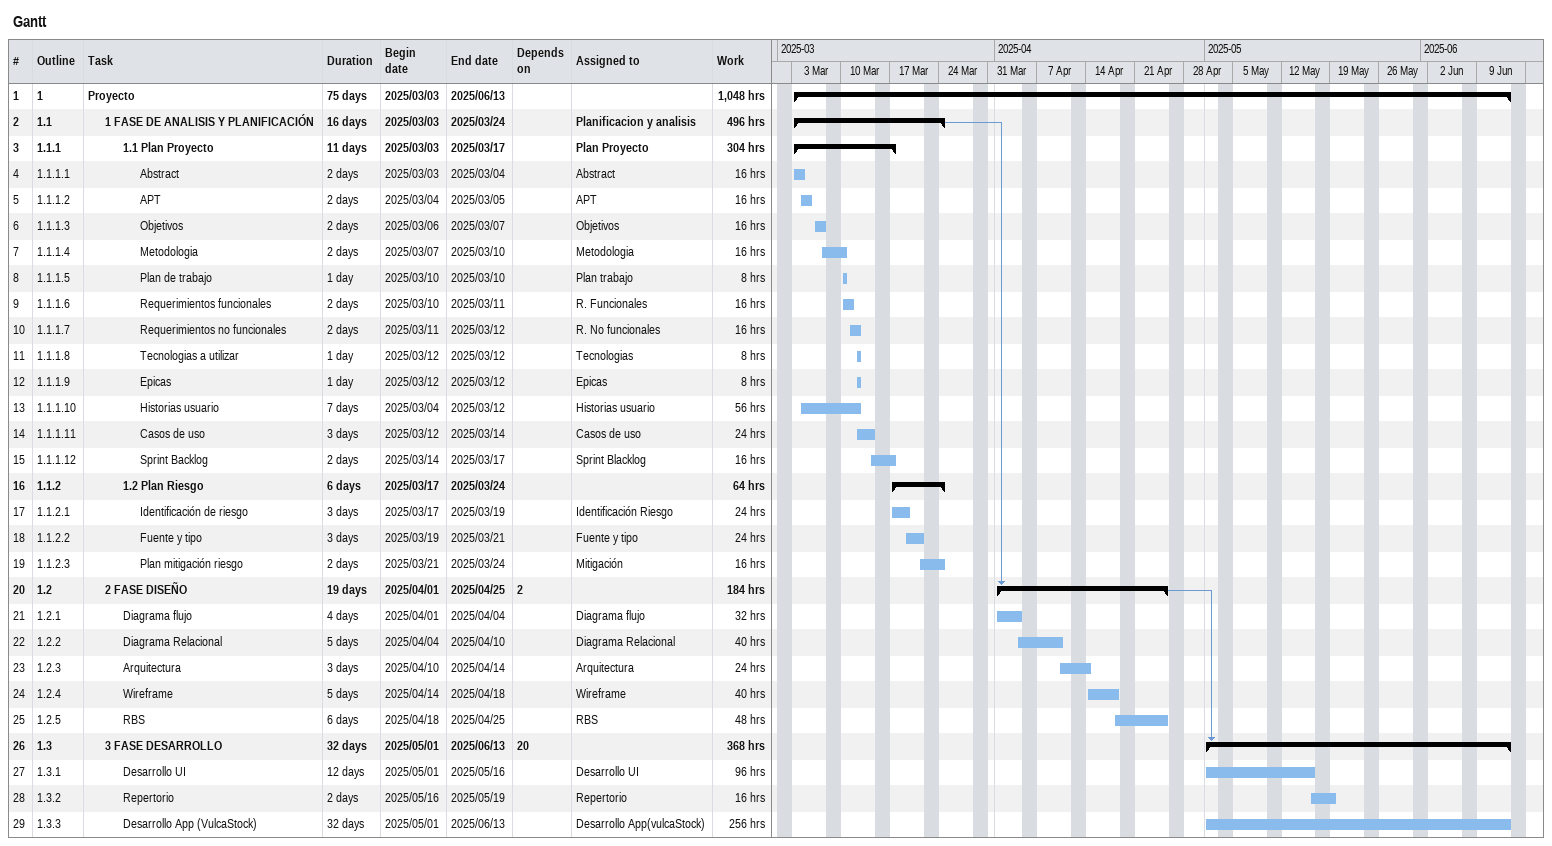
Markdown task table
Gantt

| ID | WBS | Task | Duration | Start | Finish | Predecessors | Resources | Work (h) |
|---|---|---|---|---|---|---|---|---|
| 1 | 1 | **Proyecto** | 75d | 2025-03-03 | 2025-06-13 |  |  | 1048 |
| 2 | 1.1 | **1 FASE DE ANALISIS Y PLANIFICACIÓN** | 16d | 2025-03-03 | 2025-03-24 |  | Planificacion y analisis | 496 |
| 3 | 1.1.1 | **1.1 Plan Proyecto** | 11d | 2025-03-03 | 2025-03-17 |  | Plan Proyecto | 304 |
| 4 | 1.1.1.1 | Abstract | 2d | 2025-03-03 | 2025-03-04 |  | Abstract | 16 |
| 5 | 1.1.1.2 | APT | 2d | 2025-03-04 | 2025-03-05 |  | APT | 16 |
| 6 | 1.1.1.3 | Objetivos | 2d | 2025-03-06 | 2025-03-07 |  | Objetivos | 16 |
| 7 | 1.1.1.4 | Metodologia | 2d | 2025-03-07 | 2025-03-10 |  | Metodologia | 16 |
| 8 | 1.1.1.5 | Plan de trabajo | 1d | 2025-03-10 | 2025-03-10 |  | Plan trabajo | 8 |
| 9 | 1.1.1.6 | Requerimientos funcionales | 2d | 2025-03-10 | 2025-03-11 |  | R. Funcionales | 16 |
| 10 | 1.1.1.7 | Requerimientos no funcionales | 2d | 2025-03-11 | 2025-03-12 |  | R. No funcionales | 16 |
| 11 | 1.1.1.8 | Tecnologias a utilizar | 1d | 2025-03-12 | 2025-03-12 |  | Tecnologias | 8 |
| 12 | 1.1.1.9 | Epicas | 1d | 2025-03-12 | 2025-03-12 |  | Epicas | 8 |
| 13 | 1.1.1.10 | Historias usuario | 7d | 2025-03-04 | 2025-03-12 |  | Historias usuario | 56 |
| 14 | 1.1.1.11 | Casos de uso | 3d | 2025-03-12 | 2025-03-14 |  | Casos de uso | 24 |
| 15 | 1.1.1.12 | Sprint Backlog | 2d | 2025-03-14 | 2025-03-17 |  | Sprint Blacklog | 16 |
| 16 | 1.1.2 | **1.2 Plan Riesgo** | 6d | 2025-03-17 | 2025-03-24 |  |  | 64 |
| 17 | 1.1.2.1 | Identificación de riesgo | 3d | 2025-03-17 | 2025-03-19 |  | Identificación Riesgo | 24 |
| 18 | 1.1.2.2 | Fuente y tipo | 3d | 2025-03-19 | 2025-03-21 |  | Fuente y tipo | 24 |
| 19 | 1.1.2.3 | Plan mitigación riesgo | 2d | 2025-03-21 | 2025-03-24 |  | Mitigación | 16 |
| 20 | 1.2 | **2 FASE DISEÑO** | 19d | 2025-04-01 | 2025-04-25 | 2 |  | 184 |
| 21 | 1.2.1 | Diagrama flujo | 4d | 2025-04-01 | 2025-04-04 |  | Diagrama flujo | 32 |
| 22 | 1.2.2 | Diagrama Relacional | 5d | 2025-04-04 | 2025-04-10 |  | Diagrama Relacional | 40 |
| 23 | 1.2.3 | Arquitectura | 3d | 2025-04-10 | 2025-04-14 |  | Arquitectura | 24 |
| 24 | 1.2.4 | Wireframe | 5d | 2025-04-14 | 2025-04-18 |  | Wireframe | 40 |
| 25 | 1.2.5 | RBS | 6d | 2025-04-18 | 2025-04-25 |  | RBS | 48 |
| 26 | 1.3 | **3 FASE DESARROLLO** | 32d | 2025-05-01 | 2025-06-13 | 20 |  | 368 |
| 27 | 1.3.1 | Desarrollo UI | 12d | 2025-05-01 | 2025-05-16 |  | Desarrollo UI | 96 |
| 28 | 1.3.2 | Repertorio | 2d | 2025-05-16 | 2025-05-19 |  | Repertorio | 16 |
| 29 | 1.3.3 | Desarrollo App (VulcaStock) | 32d | 2025-05-01 | 2025-06-13 |  | Desarrollo App(vulcaStock) | 256 |
